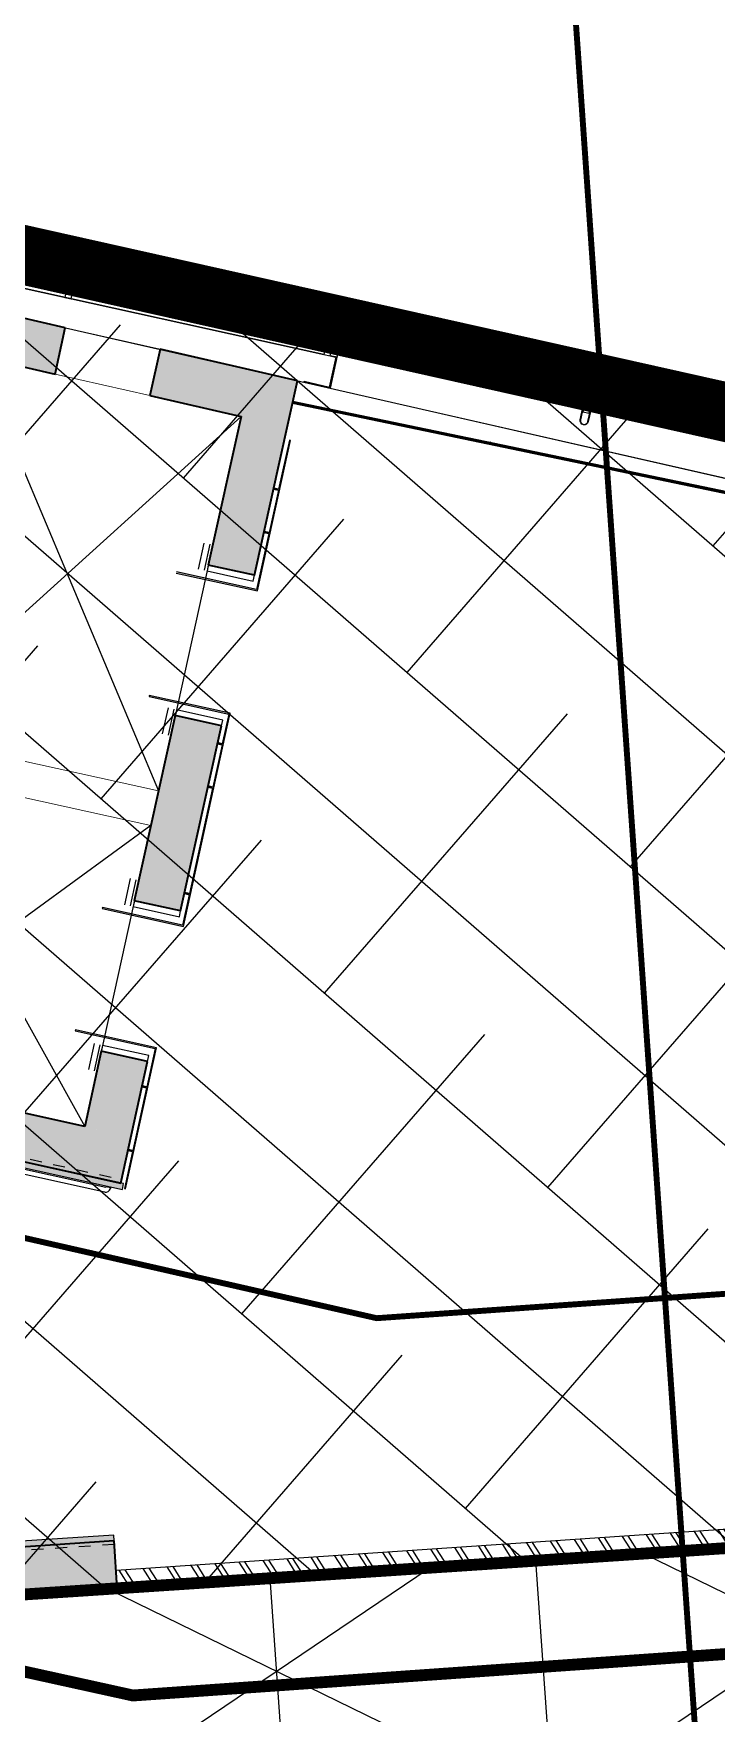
# Model space of a CAD drawing. Header units: millimetres. Extents: x 50357 to 985146, y 723188 to 1803594.
# Drawn here: x 834532.68 to 834538.44, y 818141.46 to 818155.63 of the extents above; entities that cross this region are included whole.
import ezdxf
from ezdxf.xclip import XClip

# ---------------------------------------------------------------- set-up
doc = ezdxf.new("R2010")
doc.units = ezdxf.units.MM
doc.header["$LTSCALE"] = 3
doc.header["$MEASUREMENT"] = 0
for name, pattern in [('DASHED', [19.05, 12.7, -6.35]), ('DASHED2', [0.375, 0.25, -0.125]), ('DIVIDE', [1.25, 0.5, -0.25, 0, -0.25, 0, -0.25]), ('Grid Line', [22.225, 12.7, -3.175, 3.175, -3.175]), ('XXASB-PIW-ARC-DWG-1012-MWP-XXXX-WS3-XC$0$XXXXX-PIW-P-ASB_P34_DECK_ARC-XXX$0$Member Hidden', [4.5, 2.5, -2])]:
    doc.linetypes.add(name, pattern=pattern)
doc.layers.add('-Excluded area line', color=7, linetype='DASHED2', lineweight=40)
for name, color, linetype in [('-Section line', 7, 'Continuous'), ('00-TITLEBOX', 7, 'Continuous'), ('00_Xref', 7, 'Continuous')]:
    doc.layers.add(name, color=color, linetype=linetype)
for name, color, linetype, lineweight, true_color in [('-Surrender Hatch in Pink', 7, 'Continuous', 40, 0xffc2c2), ('-Surrender line', 7, 'Continuous', 40, 0xff7575), ('XXASB-PIW-ARC-DWG-1012-MWP-XXXX-WS3-XC$0$XXXXX-PIW-P-ASB_P34_DECK_ARC-XXX$0$ADS060', 7, 'Continuous', 25, 0x6e6e6e), ('XXASB-PIW-ARC-DWG-1012-MWP-XXXX-WS3-XC$0$XXXXX-PIW-P-ASB_P34_DECK_ARC-XXX$0$ADS230_O', 7, 'Continuous', 25, 0x6e6e6e), ('XXASB-PIW-ARC-DWG-1012-MWP-XXXX-WS3-XC$0$XXXXX-PIW-P-ASB_P34_DECK_ARC-XXX$0$ADS280__', 7, 'Continuous', 13, 0x6e6e6e), ('XXASB-PIW-ARC-DWG-1012-MWP-XXXX-WS3-XC$0$XXXXX-PIW-P-ASB_P34_DECK_ARC-XXX$0$ADS280_BConcrete', 7, 'Continuous', 13, 0x6e6e6e), ('XXASB-PIW-ARC-DWG-1012-MWP-XXXX-WS3-XC$0$XXXXX-PIW-P-ASB_P34_DECK_ARC-XXX$0$ADS280_S', 7, 'Continuous', 35, 0x6e6e6e), ('XXASB-PIW-ARC-DWG-1012-MWP-XXXX-WS3-XC$0$XXXXX-PIW-P-ASB_P34_DECK_ARC-XXX$0$I-WALL', 7, 'Continuous', 25, 0x6e6e6e)]:
    doc.layers.add(name, color=color, linetype=linetype, lineweight=lineweight, true_color=true_color)
for name, color, linetype, true_color in [('WKD071__', 7, 'Continuous', 0x6e6e6e), ('XXASB-PIW-ARC-DWG-1012-MWP-XXXX-WS3-XC$0$XXXXX-PIW-P-ASB_P34_DECK_ARC-XXX$0$A-ALUM_CLADD', 7, 'Continuous', 0x6e6e6e), ('XXASB-PIW-ARC-DWG-1012-MWP-XXXX-WS3-XC$0$XXXXX-PIW-P-ASB_P34_DECK_ARC-XXX$0$A-ALUM_CLADD_S', 7, 'Continuous', 0x6e6e6e), ('XXASB-PIW-ARC-DWG-1012-MWP-XXXX-WS3-XC$0$XXXXX-PIW-P-ASB_P34_DECK_ARC-XXX$0$A-FLOR-HRAL', 7, 'Continuous', 0x6e6e6e), ('XXASB-PIW-ARC-DWG-1012-MWP-XXXX-WS3-XC$0$XXXXX-PIW-P-ASB_P34_DECK_ARC-XXX$0$A-GENM', 7, 'Continuous', 0x6e6e6e), ('XXASB-PIW-ARC-DWG-1012-MWP-XXXX-WS3-XC$0$XXXXX-PIW-P-ASB_P34_DECK_ARC-XXX$0$A-WALL', 7, 'Continuous', 0x6e6e6e), ('XXASB-PIW-ARC-DWG-1012-MWP-XXXX-WS3-XC$0$XXXXX-PIW-P-ASB_P34_DECK_ARC-XXX$0$ADS060_1', 7, 'Continuous', 0x6e6e6e), ('XXASB-PIW-ARC-DWG-1012-MWP-XXXX-WS3-XC$0$XXXXX-PIW-P-ASB_P34_DECK_ARC-XXX$0$ADS280_R', 7, 'XXASB-PIW-ARC-DWG-1012-MWP-XXXX-WS3-XC$0$XXXXX-PIW-P-ASB_P34_DECK_ARC-XXX$0$Member Hidden', 0x6e6e6e)]:
    doc.layers.add(name, color=color, linetype=linetype, true_color=true_color)

# ---------------------------------------------------------------- blocks, each defined once
blk = doc.blocks.new('x-baseplan')
blk.add_lwpolyline([(834550.55, 818213.81), (834557.171, 818119.106), (834549.739, 818118.586), (834547.98, 818143.75), (834547.581, 818143.722), (834547.541, 818144.296), (834539.964, 818143.766), (834540.021, 818142.96), (834532.454, 818142.451), (834523.973, 818144.32), (834526.254, 818154.672), (834539.411, 818151.675), (834539.646, 818148.322), (834547.222, 818148.851), (834547.183, 818149.408), (834547.582, 818149.436), (834542.996, 818215.041), (834543.221, 818215.057), (834550.326, 818213.794), (834550.55, 818213.81)])
blk = doc.blocks.new('XXASB-PIW-ARC-DWG-1012-MWP-XXXX-WS3-XC$0$XXXXX-PIW-P-ASB_P34_DECK_ARC-XXX$0$LFT_door_para - Lift Door 2200H x 1100W CLEAR-2646284-P34 STAIR AND LIFT TOWER AT BRIDGE DECK LEVEL')
at = {"layer": 'XXASB-PIW-ARC-DWG-1012-MWP-XXXX-WS3-XC$0$XXXXX-PIW-P-ASB_P34_DECK_ARC-XXX$0$A-GENM'}
for p, q in [((-446, 200), (-446, -200)), ((-396, 200), (-446, 200)), ((-396, -200), (-396, 200)), ((854, 200), (804, 200)), ((804, 200), (804, -200)), ((854, -200), (854, 200)), ((-621, -200), (1029, -200)), ((-396, -223), (-621, -223)), ((-396, -273), (-621, -273)), ((-446, -200), (-396, -200)), ((804, -200), (854, -200)), ((804, -223), (1029, -223)), ((804, -273), (1029, -273))]:
    blk.add_line(p, q, dxfattribs=at)
blk = doc.blocks.new('XXASB-PIW-ARC-DWG-1012-MWP-XXXX-WS3-XC$0$XXXXX-PIW-P-ASB_P34_DECK_ARC-XXX$0$Railing - Sabco_Joint-V1-P34 STAIR AND LIFT TOWER AT BRIDGE DECK LEVEL')
at = {"layer": 'XXASB-PIW-ARC-DWG-1012-MWP-XXXX-WS3-XC$0$XXXXX-PIW-P-ASB_P34_DECK_ARC-XXX$0$A-FLOR-HRAL'}
for p, q in [((-9, 0), (-8, 0)), ((-9, 0), (-9, -1)), ((-8, 0), (-2, 0)), ((-8, -1), (-8, 0)), ((-1, -1), (-1, 0)), ((1, 0), (8, 0)), ((1, 0), (1, -1)), ((8, 0), (9, 0)), ((8, 0), (8, -1)), ((9, 0), (9, -1)), ((-8, -1), (-9, -1)), ((-2, -1), (-8, -1)), ((8, -1), (1, -1)), ((9, -1), (8, -1))]:
    blk.add_line(p, q, dxfattribs=at)
blk = doc.blocks.new('XXASB-PIW-ARC-DWG-1012-MWP-XXXX-WS3-XC$0$XXXXX-PIW-P-ASB_P34_DECK_ARC-XXX$0$Railing - Railing-2740873-P34 STAIR AND LIFT TOWER AT BRIDGE DECK LEVEL')
at = {"layer": 'XXASB-PIW-ARC-DWG-1012-MWP-XXXX-WS3-XC$0$XXXXX-PIW-P-ASB_P34_DECK_ARC-XXX$0$A-FLOR-HRAL'}
for p, q in [((-686505, 107937), (-682577, 106839)), ((-686505, 107936), (-682577, 106838)), ((-686503, 107946), (-682574, 106848)), ((-686503, 107946), (-682574, 106848)), ((-686503, 107943), (-682575, 106845)), ((-686503, 107943), (-682575, 106845)), ((-686501, 107952), (-682572, 106854)), ((-686500, 107953), (-682572, 106855)), ((-682575, 106845), (-682577, 106839)), ((-682577, 106839), (-682577, 106838)), ((-682574, 106848), (-682575, 106845)), ((-682572, 106854), (-682574, 106848)), ((-682572, 106855), (-682572, 106854))]:
    blk.add_line(p, q, dxfattribs=at)
at = {"rotation": 254.378845883728}
for p in [(-686016, 107809), (-684860, 107486), (-683705, 107162)]:
    blk.add_blockref('XXASB-PIW-ARC-DWG-1012-MWP-XXXX-WS3-XC$0$XXXXX-PIW-P-ASB_P34_DECK_ARC-XXX$0$Railing - Sabco_Joint-V1-P34 STAIR AND LIFT TOWER AT BRIDGE DECK LEVEL', p, dxfattribs=at)
blk = doc.blocks.new('XXASB-PIW-ARC-DWG-1012-MWP-XXXX-WS3-XC$0$XXXXX-PIW-P-ASB_P34_DECK_ARC-XXX$0$A$C28FF3B3D')
at = {"layer": 'XXASB-PIW-ARC-DWG-1012-MWP-XXXX-WS3-XC$0$XXXXX-PIW-P-ASB_P34_DECK_ARC-XXX$0$A-ALUM_CLADD'}
for p, q in [((304, -11553), (304, -11556)), ((304, -11620), (304, -11623)), ((304, -11833), (304, -11836)), ((304, -11900), (304, -11903)), ((304, -12113), (304, -12116))]:
    blk.add_line(p, q, dxfattribs=at)
at = {"layer": 'XXASB-PIW-ARC-DWG-1012-MWP-XXXX-WS3-XC$0$XXXXX-PIW-P-ASB_P34_DECK_ARC-XXX$0$A-ALUM_CLADD', "flags": 128}
for points in [[(304, -6516), (293, -6516, -1), (293, -6440), (320, -6440, 1), (320, -6376), (293, -6376, -1), (293, -6300), (304, -6300), (304, -6303), (293, -6303, 1), (293, -6373), (320, -6373, -1), (320, -6443), (293, -6443, 1), (293, -6513), (304, -6513)], [(307, -6516), (520, -6516, -1), (520, -6580), (307, -6580), (307, -6583), (520, -6583, 1), (520, -6513), (307, -6513)], [(304, -6796), (293, -6796, -1), (293, -6720), (320, -6720, 1), (320, -6656), (293, -6656, -1), (293, -6580), (304, -6580), (304, -6583), (293, -6583, 1), (293, -6653), (320, -6653, -1), (320, -6723), (293, -6723, 1), (293, -6793), (304, -6793)], [(307, -6796), (520, -6796, -1), (520, -6860), (307, -6860), (307, -6863), (520, -6863, 1), (520, -6793), (307, -6793)], [(304, -7076), (293, -7076, -1), (293, -7000), (320, -7000, 1), (320, -6936), (293, -6936, -1), (293, -6860), (304, -6860), (304, -6863), (293, -6863, 1), (293, -6933), (320, -6933, -1), (320, -7003), (293, -7003, 1), (293, -7073), (304, -7073)], [(307, -7076), (520, -7076, -1), (520, -7140), (307, -7140), (307, -7143), (520, -7143, 1), (520, -7073), (307, -7073)], [(304, -7356), (293, -7356, -1), (293, -7280), (320, -7280, 1), (320, -7216), (293, -7216, -1), (293, -7140), (304, -7140), (304, -7143), (293, -7143, 1), (293, -7213), (320, -7213, -1), (320, -7283), (293, -7283, 1), (293, -7353), (304, -7353)], [(307, -7356), (520, -7356, -1), (520, -7420), (307, -7420), (307, -7423), (520, -7423, 1), (520, -7353), (307, -7353)], [(304, -7636), (293, -7636, -1), (293, -7560), (320, -7560, 1), (320, -7496), (293, -7496, -1), (293, -7420), (304, -7420), (304, -7423), (293, -7423, 1), (293, -7493), (320, -7493, -1), (320, -7563), (293, -7563, 1), (293, -7633), (304, -7633)], [(307, -7636), (520, -7636, -1), (520, -7700), (307, -7700), (307, -7703), (520, -7703, 1), (520, -7633), (307, -7633)], [(304, -7916), (293, -7916, -1), (293, -7840), (320, -7840, 1), (320, -7776), (293, -7776, -1), (293, -7700), (304, -7700), (304, -7703), (293, -7703, 1), (293, -7773), (320, -7773, -1), (320, -7843), (293, -7843, 1), (293, -7913), (304, -7913)], [(307, -7916), (520, -7916, -1), (520, -7980), (307, -7980), (307, -7983), (520, -7983, 1), (520, -7913), (307, -7913)], [(304, -8196), (293, -8196, -1), (293, -8120), (320, -8120, 1), (320, -8056), (293, -8056, -1), (293, -7980), (304, -7980), (304, -7983), (293, -7983, 1), (293, -8053), (320, -8053, -1), (320, -8123), (293, -8123, 1), (293, -8193), (304, -8193)], [(307, -8196), (520, -8196, -1), (520, -8260), (307, -8260), (307, -8263), (520, -8263, 1), (520, -8193), (307, -8193)], [(304, -8476), (293, -8476, -1), (293, -8400), (320, -8400, 1), (320, -8336), (293, -8336, -1), (293, -8260), (304, -8260), (304, -8263), (293, -8263, 1), (293, -8333), (320, -8333, -1), (320, -8403), (293, -8403, 1), (293, -8473), (304, -8473)], [(307, -8476), (520, -8476, -1), (520, -8540), (307, -8540), (307, -8543), (520, -8543, 1), (520, -8473), (307, -8473)], [(304, -8756), (293, -8756, -1), (293, -8680), (320, -8680, 1), (320, -8616), (293, -8616, -1), (293, -8540), (304, -8540), (304, -8543), (293, -8543, 1), (293, -8613), (320, -8613, -1), (320, -8683), (293, -8683, 1), (293, -8753), (304, -8753)], [(307, -8756), (520, -8756, -1), (520, -8820), (307, -8820), (307, -8823), (520, -8823, 1), (520, -8753), (307, -8753)], [(304, -9036), (293, -9036, -1), (293, -8960), (320, -8960, 1), (320, -8896), (293, -8896, -1), (293, -8820), (304, -8820), (304, -8823), (293, -8823, 1), (293, -8893), (320, -8893, -1), (320, -8963), (293, -8963, 1), (293, -9033), (304, -9033)], [(307, -9036), (520, -9036, -1), (520, -9100), (307, -9100), (307, -9103), (520, -9103, 1), (520, -9033), (307, -9033)], [(304, -9316), (293, -9316, -1), (293, -9240), (320, -9240, 1), (320, -9176), (293, -9176, -1), (293, -9100), (304, -9100), (304, -9103), (293, -9103, 1), (293, -9173), (320, -9173, -1), (320, -9243), (293, -9243, 1), (293, -9313), (304, -9313)], [(307, -9316), (520, -9316, -1), (520, -9380), (307, -9380), (307, -9383), (520, -9383, 1), (520, -9313), (307, -9313)], [(304, -9596), (293, -9596, -1), (293, -9520), (320, -9520, 1), (320, -9456), (293, -9456, -1), (293, -9380), (304, -9380), (304, -9383), (293, -9383, 1), (293, -9453), (320, -9453, -1), (320, -9523), (293, -9523, 1), (293, -9593), (304, -9593)], [(307, -9596), (520, -9596, -1), (520, -9660), (307, -9660), (307, -9663), (520, -9663, 1), (520, -9593), (307, -9593)], [(304, -9876), (293, -9876, -1), (293, -9800), (320, -9800, 1), (320, -9736), (293, -9736, -1), (293, -9660), (304, -9660), (304, -9663), (293, -9663, 1), (293, -9733), (320, -9733, -1), (320, -9803), (293, -9803, 1), (293, -9873), (304, -9873)], [(307, -9876), (520, -9876, -1), (520, -9940), (307, -9940), (307, -9943), (520, -9943, 1), (520, -9873), (307, -9873)], [(304, -10156), (293, -10156, -1), (293, -10080), (320, -10080, 1), (320, -10016), (293, -10016, -1), (293, -9940), (304, -9940), (304, -9943), (293, -9943, 1), (293, -10013), (320, -10013, -1), (320, -10083), (293, -10083, 1), (293, -10153), (304, -10153)], [(307, -10156), (520, -10156, -1), (520, -10220), (307, -10220), (307, -10223), (520, -10223, 1), (520, -10153), (307, -10153)], [(304, -10436), (293, -10436, -1), (293, -10360), (320, -10360, 1), (320, -10296), (293, -10296, -1), (293, -10220), (304, -10220), (304, -10223), (293, -10223, 1), (293, -10293), (320, -10293, -1), (320, -10363), (293, -10363, 1), (293, -10433), (304, -10433)], [(307, -10436), (520, -10436, -1), (520, -10500), (307, -10500), (307, -10503), (520, -10503, 1), (520, -10433), (307, -10433)], [(304, -10716), (293, -10716, -1), (293, -10640), (320, -10640, 1), (320, -10576), (293, -10576, -1), (293, -10500), (304, -10500), (304, -10503), (293, -10503, 1), (293, -10573), (320, -10573, -1), (320, -10643), (293, -10643, 1), (293, -10713), (304, -10713)], [(307, -10716), (520, -10716, -1), (520, -10780), (307, -10780), (307, -10783), (520, -10783, 1), (520, -10713), (307, -10713)], [(304, -10996), (293, -10996, -1), (293, -10920), (320, -10920, 1), (320, -10856), (293, -10856, -1), (293, -10780), (304, -10780), (304, -10783), (293, -10783, 1), (293, -10853), (320, -10853, -1), (320, -10923), (293, -10923, 1), (293, -10993), (304, -10993)], [(307, -10996), (520, -10996, -1), (520, -11060), (307, -11060), (307, -11063), (520, -11063, 1), (520, -10993), (307, -10993)], [(304, -11276), (293, -11276, -1), (293, -11200), (320, -11200, 1), (320, -11136), (293, -11136, -1), (293, -11060), (304, -11060), (304, -11063), (293, -11063, 1), (293, -11133), (320, -11133, -1), (320, -11203), (293, -11203, 1), (293, -11273), (304, -11273)], [(275, -11276), (128, -11276, 1), (128, -11340), (275, -11340), (275, -11343), (128, -11343, -1), (128, -11273), (275, -11273)], [(307, -11276), (520, -11276, -1), (520, -11340), (307, -11340), (307, -11343), (520, -11343, 1), (520, -11273), (307, -11273)], [(307, -11556), (520, -11556, -1), (520, -11620), (307, -11620), (307, -11623), (520, -11623, 1), (520, -11553), (307, -11553)], [(307, -11836), (520, -11836, -1), (520, -11900), (307, -11900), (307, -11903), (520, -11903, 1), (520, -11833), (307, -11833)], [(304, -12396), (293, -12396, -1), (293, -12320), (320, -12320, 1), (320, -12256), (293, -12256, -1), (293, -12180), (304, -12180), (304, -12183), (293, -12183, 1), (293, -12253), (320, -12253, -1), (320, -12323), (293, -12323, 1), (293, -12393), (304, -12393)], [(307, -12116), (520, -12116, -1), (520, -12180), (307, -12180), (307, -12183), (520, -12183, 1), (520, -12113), (307, -12113)], [(307, -12396), (520, -12396, -1), (520, -12460), (307, -12460), (307, -12463), (520, -12463, 1), (520, -12393), (307, -12393)]]:
    blk.add_lwpolyline(points, format="xyb", close=True, dxfattribs=at)
for points in [[(304, -11556), (293, -11556, -1), (293, -11480), (320, -11480, 1), (320, -11416), (293, -11416, -1), (293, -11340), (304, -11340), (304, -11343), (293, -11343, 1), (293, -11413), (320, -11413, -1), (320, -11483), (293, -11483, 1), (293, -11553), (304, -11553)], [(304, -11836), (293, -11836, -1), (293, -11760), (320, -11760, 1), (320, -11696), (293, -11696, -1), (293, -11620), (304, -11620)], [(304, -11623), (293, -11623, 1), (293, -11693), (320, -11693, -1), (320, -11763), (293, -11763, 1), (293, -11833), (304, -11833)], [(304, -12116), (293, -12116, -1), (293, -12040), (320, -12040, 1), (320, -11976), (293, -11976, -1), (293, -11900), (304, -11900)], [(304, -11903), (293, -11903, 1), (293, -11973), (320, -11973, -1), (320, -12043), (293, -12043, 1), (293, -12113), (304, -12113)]]:
    blk.add_lwpolyline(points, format="xyb", dxfattribs=at)
at = {"layer": 'XXASB-PIW-ARC-DWG-1012-MWP-XXXX-WS3-XC$0$XXXXX-PIW-P-ASB_P34_DECK_ARC-XXX$0$A-ALUM_CLADD_S'}
for p, q in [((200, 0), (200, -9041)), ((205, 0), (205, -9041)), ((250, 0), (250, -9041)), ((255, 0), (255, -9041)), ((250, -6855), (250, -6801)), ((250, -9095), (250, -9041)), ((200, -9095), (200, -9154)), ((205, -9095), (205, -9154)), ((250, -9095), (250, -9154)), ((255, -9095), (255, -9154)), ((250, -11335), (250, -11281))]:
    blk.add_line(p, q, dxfattribs=at)
at = {"layer": 'XXASB-PIW-ARC-DWG-1012-MWP-XXXX-WS3-XC$0$XXXXX-PIW-P-ASB_P34_DECK_ARC-XXX$0$A-ALUM_CLADD_S', "flags": 128}
for points in [[(255, -6801), (200, -6801), (200, -6855), (255, -6855)], [(375, -6855), (375, -6801), (255, -6801), (255, -6855), (375, -6855), (375, -6855)], [(370, -6850), (260, -6850), (260, -6806), (370, -6806), (370, -6850)], [(255, -9041), (200, -9041), (200, -9095), (255, -9095)], [(375, -9095), (375, -9041), (255, -9041), (255, -9095), (375, -9095), (375, -9095)], [(370, -9090), (260, -9090), (260, -9046), (370, -9046), (370, -9090)], [(255, -11281), (200, -11281), (200, -11335), (255, -11335)], [(375, -11335), (375, -11281), (255, -11281), (255, -11335), (375, -11335), (375, -11335)], [(370, -11330), (260, -11330), (260, -11286), (370, -11286), (370, -11330)]]:
    blk.add_lwpolyline(points, dxfattribs=at)
at = {"layer": 'XXASB-PIW-ARC-DWG-1012-MWP-XXXX-WS3-XC$0$XXXXX-PIW-P-ASB_P34_DECK_ARC-XXX$0$A-ALUM_CLADD_S'}
blk.add_lwpolyline([(255, -9154), (-65, -9154), (-63, -8926), (-55, -8926), (-57, -9146), (200, -9146)], dxfattribs=at)
blk = doc.blocks.new('XXASB-PIW-ARC-DWG-1012-MWP-XXXX-WS3-XC$0$XXXXX-PIW-P-ASB_P34_DECK_ARC-XXX')
at = {"layer": 'XXASB-PIW-ARC-DWG-1012-MWP-XXXX-WS3-XC$0$XXXXX-PIW-P-ASB_P34_DECK_ARC-XXX$0$ADS060'}
for points in [[(834532857, 818152758), (834531794, 818153000), (834531881, 818153391), (834532943, 818153149)], [(834534427, 818152401), (834534042, 818152489), (834533657, 818152576), (834533743, 818152967), (834534513, 818152791)]]:
    blk.add_hatch(color=256, dxfattribs=at).paths.add_polyline_path(points)
at = {"layer": 'XXASB-PIW-ARC-DWG-1012-MWP-XXXX-WS3-XC$0$XXXXX-PIW-P-ASB_P34_DECK_ARC-XXX$0$ADS060', "extrusion": (-1.83526e-18, -8.32916e-18, -1)}
blk.add_hatch(color=256, dxfattribs=at).paths.add_polyline_path([(-834534541, 818151060), (-834534701, 818151786), (-834534703, 818151796), (-834534903, 818152702), (-834534513, 818152791), (-834534150, 818151146)])
at = {"layer": 'XXASB-PIW-ARC-DWG-1012-MWP-XXXX-WS3-XC$0$XXXXX-PIW-P-ASB_P34_DECK_ARC-XXX$0$ADS060'}
for points in [[(834534845, 818152198), (834534835, 818152200), (834534557, 818150939), (834534567, 818150937), (834534832, 818152139)], [(834534744, 818151787), (834534703, 818151796), (834534701, 818151786), (834534742, 818151777)], [(834534664, 818151421), (834534623, 818151430), (834534620, 818151421), (834534662, 818151412)], [(834534567, 818150937), (834533882, 818151088), (834533879, 818151079), (834534565, 818150928)], [(834534326, 818149898), (834533652, 818150046), (834533650, 818150037), (834534324, 818149888)], [(834533951, 818148383), (834534261, 818149790), (834533871, 818149876), (834533526, 818148314), (834533917, 818148228), (834533949, 818148374)], [(834534336, 818149896), (834534326, 818149898), (834533930, 818148098), (834533940, 818148096), (834534306, 818149761)], [(834534269, 818149639), (834534230, 818149648), (834534228, 818149638), (834534267, 818149629)], [(834534187, 818149263), (834534189, 818149273), (834534149, 818149282), (834534147, 818149272)], [(834533991, 818148375), (834533951, 818148383), (834533949, 818148374), (834533989, 818148365)], [(834533932, 818148108), (834533258, 818148256), (834533255, 818148247), (834533930, 818148098)], [(834533704, 818147076), (834533030, 818147225), (834533028, 818147215), (834533702, 818147066)], [(834533592, 818146753), (834533637, 818146958), (834533247, 818147044), (834533107, 818146409), (834533497, 818146323), (834533590, 818146743)], [(834533714, 818147074), (834533704, 818147076), (834533442, 818145885), (834533451, 818145882)], [(834533631, 818146744), (834533592, 818146753), (834533590, 818146743), (834533629, 818146734)], [(834533497, 818146323), (834532335, 818146579), (834532249, 818146188), (834533411, 818145932), (834533474, 818146215)], [(834533513, 818146207), (834533474, 818146215), (834533471, 818146206), (834533510, 818146197)], [(834533382, 818142513), (834533355, 818142912), (834532484, 818142854), (834532454, 818142451), (834533287, 818142507)]]:
    blk.add_hatch(color=256, dxfattribs=at).paths.add_polyline_path(points, flags=0)
h = blk.add_hatch(dxfattribs=at)
h.set_pattern_fill('FP_2', color=256, angle=77.5739, style=0, pattern_type=2)
h.set_pattern_definition([(122.573937, (835227065.08, 818090920.44), (-149.831595, -95.7253), []), (122.573937, (835226879.04, 818090961.43), (-149.831595, -95.7253), [])])
h.paths.add_polyline_path([(834539228, 818142906), (834539217, 818143056), (834533372, 818142663), (834533382, 818142513), (834537105, 818142764)], flags=0)
at = {"layer": 'XXASB-PIW-ARC-DWG-1012-MWP-XXXX-WS3-XC$0$XXXXX-PIW-P-ASB_P34_DECK_ARC-XXX$0$ADS060_1'}
for points in [[(834533436, 818145927), (834530335, 818146610), (834530324, 818146561), (834533425, 818145878)], [(834533355, 818142912), (834533352, 818142962), (834532485, 818142904), (834532482, 818142854)]]:
    blk.add_hatch(color=256, dxfattribs=at).paths.add_polyline_path(points, flags=0)
at = {"layer": 'XXASB-PIW-ARC-DWG-1012-MWP-XXXX-WS3-XC$0$XXXXX-PIW-P-ASB_P34_DECK_ARC-XXX$0$A-FLOR-HRAL'}
for p, q in [((834533276, 818145854), (834527549, 818147117)), ((834533285, 818145894), (834527557, 818147156)), ((834533287, 818145903), (834533285, 818145894)), ((834533287, 818145903), (834533326, 818145895)), ((834533326, 818145895), (834533324, 818145885))]:
    blk.add_line(p, q, dxfattribs=at)
blk.add_arc((834533285, 818145894), 40, 257.5739, 347.5739, dxfattribs=at)
at = {"layer": 'XXASB-PIW-ARC-DWG-1012-MWP-XXXX-WS3-XC$0$XXXXX-PIW-P-ASB_P34_DECK_ARC-XXX$0$A-WALL'}
for p, q in [((834534703, 818151796), (834534701, 818151786)), ((834534230, 818149648), (834534228, 818149638)), ((834534149, 818149282), (834534147, 818149272)), ((834533951, 818148383), (834533949, 818148374)), ((834533592, 818146753), (834533590, 818146743)), ((834533471, 818146206), (834533474, 818146215)), ((834533474, 818146215), (834533471, 818146206))]:
    blk.add_line(p, q, dxfattribs=at)
at = {"layer": 'XXASB-PIW-ARC-DWG-1012-MWP-XXXX-WS3-XC$0$XXXXX-PIW-P-ASB_P34_DECK_ARC-XXX$0$ADS060_1'}
for p, q in [((834530324, 818146561), (834533425, 818145878)), ((834533436, 818145927), (834530384, 818146599)), ((834533425, 818145878), (834533436, 818145927)), ((834532482, 818142854), (834533355, 818142912)), ((834533352, 818142962), (834532485, 818142904)), ((834533355, 818142912), (834533352, 818142962))]:
    blk.add_line(p, q, dxfattribs=at)
at = {"layer": 'XXASB-PIW-ARC-DWG-1012-MWP-XXXX-WS3-XC$0$XXXXX-PIW-P-ASB_P34_DECK_ARC-XXX$0$ADS230_O'}
for p, q in [((834532184, 818152911), (834533731, 818149242)), ((834531485, 818149736), (834534427, 818152401)), ((834531420, 818149443), (834533107, 818146409)), ((834533666, 818148949), (834530861, 818146904))]:
    blk.add_line(p, q, dxfattribs=at)
at = {"layer": 'XXASB-PIW-ARC-DWG-1012-MWP-XXXX-WS3-XC$0$XXXXX-PIW-P-ASB_P34_DECK_ARC-XXX$0$ADS280__'}
blk.add_line((834538902, 818151792), (834534903, 818152702), dxfattribs=at)
for points in [[(834532943, 818153149), (834533743, 818152967)], [(834533657, 818152576), (834532857, 818152758)]]:
    blk.add_lwpolyline(points, dxfattribs=at)
at = {"layer": 'XXASB-PIW-ARC-DWG-1012-MWP-XXXX-WS3-XC$0$XXXXX-PIW-P-ASB_P34_DECK_ARC-XXX$0$ADS280_BConcrete'}
for p, q in [((834533731, 818149242), (834531485, 818149736)), ((834531420, 818149443), (834533666, 818148949))]:
    blk.add_line(p, q, dxfattribs=at)
at = {"layer": 'XXASB-PIW-ARC-DWG-1012-MWP-XXXX-WS3-XC$0$XXXXX-PIW-P-ASB_P34_DECK_ARC-XXX$0$ADS280_R'}
for p, q in [((834532256, 818146218), (834533418, 818145962)), ((834533357, 818142882), (834532482, 818142824))]:
    blk.add_line(p, q, dxfattribs=at)
at = {"layer": 'XXASB-PIW-ARC-DWG-1012-MWP-XXXX-WS3-XC$0$XXXXX-PIW-P-ASB_P34_DECK_ARC-XXX$0$ADS280_S'}
for p, q in [((834532943, 818153149), (834531301, 818153523)), ((834532857, 818152758), (834532943, 818153149)), ((834533743, 818152967), (834533657, 818152576)), ((834534903, 818152702), (834533743, 818152967)), ((834532184, 818152911), (834532857, 818152758)), ((834534541, 818151060), (834534903, 818152702)), ((834533657, 818152576), (834534427, 818152401)), ((834534427, 818152401), (834534150, 818151146)), ((834534541, 818151060), (834534150, 818151146)), ((834533871, 818149876), (834533526, 818148314)), ((834534261, 818149790), (834533871, 818149876)), ((834533917, 818148228), (834534261, 818149790)), ((834533917, 818148228), (834533526, 818148314)), ((834533247, 818147044), (834533107, 818146409)), ((834533637, 818146958), (834533247, 818147044)), ((834533411, 818145932), (834533637, 818146958)), ((834533107, 818146409), (834532335, 818146579)), ((834532249, 818146188), (834533411, 818145932)), ((834533355, 818142912), (834532484, 818142854)), ((834533382, 818142513), (834533355, 818142912)), ((834532454, 818142451), (834533382, 818142513))]:
    blk.add_line(p, q, dxfattribs=at)
at = {"layer": 'XXASB-PIW-ARC-DWG-1012-MWP-XXXX-WS3-XC$0$XXXXX-PIW-P-ASB_P34_DECK_ARC-XXX$0$I-WALL'}
for p, q in [((834534565, 818150928), (834534845, 818152198)), ((834534835, 818152200), (834534744, 818151787)), ((834534845, 818152198), (834534835, 818152200)), ((834534701, 818151786), (834534742, 818151777)), ((834534744, 818151787), (834534703, 818151796)), ((834534742, 818151777), (834534664, 818151421)), ((834534662, 818151412), (834534557, 818150939)), ((834534620, 818151421), (834534662, 818151412)), ((834534664, 818151421), (834534623, 818151430)), ((834533879, 818151079), (834534565, 818150928)), ((834534557, 818150939), (834533882, 818151088)), ((834533652, 818150046), (834533650, 818150037)), ((834533650, 818150037), (834534324, 818149888)), ((834534336, 818149896), (834533652, 818150046)), ((834533940, 818148096), (834534336, 818149896)), ((834534324, 818149888), (834534269, 818149639)), ((834534267, 818149629), (834534189, 818149273)), ((834534228, 818149638), (834534267, 818149629)), ((834534269, 818149639), (834534230, 818149648)), ((834534187, 818149263), (834533991, 818148375)), ((834534147, 818149272), (834534187, 818149263)), ((834534189, 818149273), (834534149, 818149282)), ((834533991, 818148375), (834533951, 818148383)), ((834533258, 818148256), (834533255, 818148247)), ((834533255, 818148247), (834533940, 818148096)), ((834533932, 818148108), (834533258, 818148256)), ((834533989, 818148365), (834533932, 818148108)), ((834533949, 818148374), (834533989, 818148365)), ((834533030, 818147225), (834533028, 818147215)), ((834533028, 818147215), (834533702, 818147066)), ((834533714, 818147074), (834533030, 818147225)), ((834533451, 818145882), (834533714, 818147074)), ((834533702, 818147066), (834533631, 818146744)), ((834533629, 818146734), (834533513, 818146207)), ((834533590, 818146743), (834533629, 818146734)), ((834533631, 818146744), (834533592, 818146753)), ((834533510, 818146197), (834533442, 818145885)), ((834533471, 818146206), (834533510, 818146197)), ((834533513, 818146207), (834533474, 818146215)), ((834533442, 818145885), (834533451, 818145882)), ((834539217, 818143056), (834533372, 818142663)), ((834533382, 818142513), (834539228, 818142906))]:
    blk.add_line(p, q, dxfattribs=at)
at = {"layer": 'XXASB-PIW-ARC-DWG-1012-MWP-XXXX-WS3-XC$0$XXXXX-PIW-P-ASB_P34_DECK_ARC-XXX$0$A-ALUM_CLADD', "rotation": 77.57393732135162}
blk.add_blockref('XXASB-PIW-ARC-DWG-1012-MWP-XXXX-WS3-XC$0$XXXXX-PIW-P-ASB_P34_DECK_ARC-XXX$0$A$C28FF3B3D', (834526254, 818154672), dxfattribs=at)
blk.add_blockref('XXASB-PIW-ARC-DWG-1012-MWP-XXXX-WS3-XC$0$XXXXX-PIW-P-ASB_P34_DECK_ARC-XXX$0$A$C28FF3B3D', (834526254, 818154672), dxfattribs=at)
at = {"layer": 'XXASB-PIW-ARC-DWG-1012-MWP-XXXX-WS3-XC$0$XXXXX-PIW-P-ASB_P34_DECK_ARC-XXX$0$A-FLOR-HRAL', "rotation": 3.850457068375146}
blk.add_blockref('XXASB-PIW-ARC-DWG-1012-MWP-XXXX-WS3-XC$0$XXXXX-PIW-P-ASB_P34_DECK_ARC-XXX$0$Railing - Railing-2740873-P34 STAIR AND LIFT TOWER AT BRIDGE DECK LEVEL', (835227065, 818090920), dxfattribs=at)
at = {"layer": 'XXASB-PIW-ARC-DWG-1012-MWP-XXXX-WS3-XC$0$XXXXX-PIW-P-ASB_P34_DECK_ARC-XXX$0$A-GENM', "rotation": 257.5739373140748}
for p in [(834534250, 818150667), (834533626, 818147835)]:
    blk.add_blockref('XXASB-PIW-ARC-DWG-1012-MWP-XXXX-WS3-XC$0$XXXXX-PIW-P-ASB_P34_DECK_ARC-XXX$0$LFT_door_para - Lift Door 2200H x 1100W CLEAR-2646284-P34 STAIR AND LIFT TOWER AT BRIDGE DECK LEVEL', p, dxfattribs=at)
blk = doc.blocks.new('XXASB-PIW-ARC-DWG-1012-MWP-XXXX-WS3-XC')
blk.add_blockref('XXASB-PIW-ARC-DWG-1012-MWP-XXXX-WS3-XC$0$XXXXX-PIW-P-ASB_P34_DECK_ARC-XXX', (0, 0))

msp = doc.modelspace()

# ---------------------------------------------------------------- hatches: boundary and pattern name
at = {"layer": '-Excluded area line'}
h = msp.add_hatch(dxfattribs=at)
h.set_pattern_fill('ANSI31', color=256)
h.set_pattern_definition([(45, (0, -1e-20), (-0.088388347648, 0.088388347648), [])])
edge = h.paths.add_edge_path(flags=0)
edge.add_arc((834576.0018, 818046.0853), 0.5122, 0, 360)
edge = h.paths.add_edge_path(flags=17)
edge.add_line((834509.6545, 817903.2275), (834493.6514, 818132.2001))
edge.add_line((834493.6514, 818132.2001), (834495.2223, 818132.3099))
edge.add_line((834495.2223, 818132.3099), (834492.4442, 818172.006))
edge.add_line((834492.4442, 818172.006), (834490.7844, 818173.101))
edge.add_line((834490.7844, 818173.101), (834489.6765, 818188.9415))
edge.add_line((834489.6765, 818188.9415), (834489.6774, 818188.9421))
edge.add_arc((834477.0466, 818171.6149), 21.4422, 53.90525, 53.90955, ccw=False)
edge.add_line((834489.6787, 818188.9412), (834492.8109, 818186.3755))
edge.add_line((834492.8109, 818186.3755), (834497.7494, 818181.813))
edge.add_arc((834561.6075, 818267.2782), 106.6872, 233.233545, 261.758005)
edge.add_line((834546.3134, 818161.6929), (834554.1557, 818160.6631))
edge.add_line((834554.1557, 818160.6631), (834570.5637, 818158.5084))
edge.add_line((834570.5637, 818158.5084), (834605.9636, 818157.5669))
edge.add_line((834605.9636, 818157.5669), (834605.9639, 818157.5666))
edge.add_line((834605.9639, 818157.5666), (834605.9667, 818157.5668))
edge.add_line((834605.9667, 818157.5668), (834630.1531, 818158.3824))
edge.add_line((834630.1531, 818158.3824), (834633.0978, 818158.5888))
edge.add_line((834633.0978, 818158.5888), (834636.8138, 818105.5105))
edge.add_line((834636.8138, 818105.5105), (834642.7992, 818105.9295))
edge.add_line((834642.7992, 818105.9295), (834646.2911, 818056.0516))
edge.add_line((834646.2911, 818056.0516), (834640.3051, 818055.6325))
edge.add_line((834640.3051, 818055.6325), (834643.399, 818011.4407))
edge.add_line((834643.399, 818011.4407), (834641.1551, 818011.2836))
edge.add_line((834641.1551, 818011.2836), (834643.4009, 817979.1978))
edge.add_line((834643.4009, 817979.1978), (834644.173, 817967.859))
edge.add_line((834644.173, 817967.859), (834644.8988, 817967.9097))
edge.add_line((834644.8988, 817967.9097), (834645.6245, 817967.9604))
edge.add_line((834645.6245, 817967.9604), (834648.1218, 817931.8786))
edge.add_line((834648.1218, 817931.8786), (834646.7337, 817931.6033))
edge.add_line((834646.7337, 817931.6033), (834552.2507, 817919.4891))
edge.add_line((834552.2507, 817919.4891), (834509.6545, 817903.2275))
edge = h.paths.add_edge_path(flags=0)
edge.add_arc((834576.0018, 818046.0853), 0.5122, 0, 360)
h.paths.add_polyline_path([(834583.1485, 817943.8543), (834576.0018, 818046.0853), (834503.6783, 818041.0294), (834511.7505, 817925.5589), (834547.4409, 817939.3012)], flags=0)
h.paths.add_polyline_path([(834576.0018, 818046.0853), (834503.6783, 818041.0294), (834511.7505, 817925.5589), (834547.4409, 817939.3012), (834583.1485, 817943.8543)], flags=0)
h.paths.add_polyline_path([(834576.6662, 818044.0156), (834589.1533, 818044.8886), (834588.9683, 818047.5356), (834576.4812, 818046.6627)], flags=8)
h.paths.add_polyline_path([(834616.9632, 817995.7728), (834587.3341, 817993.7015), (834583.9069, 818042.7253), (834613.536, 818044.7966)], flags=0)
edge = h.paths.add_edge_path(flags=17)
edge.add_line((834509.6545, 817903.2275), (834493.6514, 818132.2001))
edge.add_line((834493.6514, 818132.2001), (834495.2223, 818132.3099))
edge.add_line((834495.2223, 818132.3099), (834492.4442, 818172.006))
edge.add_line((834492.4442, 818172.006), (834490.7844, 818173.101))
edge.add_line((834490.7844, 818173.101), (834489.6765, 818188.9415))
edge.add_line((834489.6765, 818188.9415), (834489.6774, 818188.9421))
edge.add_arc((834477.0466, 818171.6149), 21.4422, 53.90525, 53.90955, ccw=False)
edge.add_line((834489.6787, 818188.9412), (834492.8109, 818186.3755))
edge.add_line((834492.8109, 818186.3755), (834497.7494, 818181.813))
edge.add_arc((834561.6075, 818267.2782), 106.6872, 233.233545, 261.758005)
edge.add_line((834546.3134, 818161.6929), (834554.1557, 818160.6631))
edge.add_line((834554.1557, 818160.6631), (834570.5637, 818158.5084))
edge.add_line((834570.5637, 818158.5084), (834605.9636, 818157.5669))
edge.add_line((834605.9636, 818157.5669), (834605.9639, 818157.5666))
edge.add_line((834605.9639, 818157.5666), (834605.9667, 818157.5668))
edge.add_line((834605.9667, 818157.5668), (834630.1531, 818158.3824))
edge.add_line((834630.1531, 818158.3824), (834633.0978, 818158.5888))
edge.add_line((834633.0978, 818158.5888), (834636.8138, 818105.5105))
edge.add_line((834636.8138, 818105.5105), (834642.7992, 818105.9295))
edge.add_line((834642.7992, 818105.9295), (834646.2911, 818056.0516))
edge.add_line((834646.2911, 818056.0516), (834640.3051, 818055.6325))
edge.add_line((834640.3051, 818055.6325), (834643.399, 818011.4407))
edge.add_line((834643.399, 818011.4407), (834641.1551, 818011.2836))
edge.add_line((834641.1551, 818011.2836), (834643.4009, 817979.1978))
edge.add_line((834643.4009, 817979.1978), (834644.173, 817967.859))
edge.add_line((834644.173, 817967.859), (834644.8988, 817967.9097))
edge.add_line((834644.8988, 817967.9097), (834645.6245, 817967.9604))
edge.add_line((834645.6245, 817967.9604), (834648.1218, 817931.8786))
edge.add_line((834648.1218, 817931.8786), (834646.7337, 817931.6033))
edge.add_line((834646.7337, 817931.6033), (834552.2507, 817919.4891))
edge.add_line((834552.2507, 817919.4891), (834509.6545, 817903.2275))
edge = h.paths.add_edge_path(flags=0)
edge.add_line((834542.9142, 818105.8473), (834540.3821, 818142.0821))
edge.add_line((834540.3821, 818142.0821), (834533.5274, 818141.6208))
edge.add_line((834533.5274, 818141.6208), (834523.2582, 818143.8637))
edge.add_line((834523.2582, 818143.8637), (834525.899, 818155.8488))
edge.add_arc((834558.5896, 818267.564), 116.4, 237.276176, 253.689242, ccw=False)
edge.add_line((834495.6649, 818169.6383), (834500.3325, 818102.8705))
edge.add_line((834500.3325, 818102.8705), (834542.9142, 818105.8473))
h.paths.add_polyline_path([(834566.6351, 818107.5037), (834563.804, 818148.0022), (834606.4619, 818147.2761), (834609.0351, 818110.4697)], flags=0)
h = msp.add_hatch()
h.set_pattern_fill('NET3', color=256, scale=18)
h.set_pattern_definition([(273.999, (834525.5252, 818208.8837), (2.24452, 0.15691), []), (333.999, (834525.5252, 818208.8837), (0.986374, 2.02227), []), (33.999, (834525.5252, 818208.8837), (-1.25815, 1.86536), [])])
edge = h.paths.add_edge_path()
edge.add_arc((834558.4524, 818268.9728), 117.4715, 237.761019, 253.81498)
edge.add_line((834525.7084, 818156.1571), (834525.5327, 818155.3418))
edge.add_line((834525.5327, 818155.3418), (834526.3736, 818155.2143))
edge.add_line((834526.3736, 818155.2143), (834523.9731, 818144.3196))
edge.add_line((834523.9731, 818144.3196), (834532.4541, 818142.4509))
edge.add_line((834532.4541, 818142.4509), (834540.2756, 818142.9709))
edge.add_line((834540.2756, 818142.9709), (834540.6028, 818143.4369))
edge.add_line((834540.6028, 818143.4369), (834541.3562, 818133.2615))
edge.add_line((834541.3562, 818133.2615), (834534.877, 818132.7812))
edge.add_line((834534.877, 818132.7812), (834535.2998, 818127.0768))
edge.add_line((834535.2998, 818127.0768), (834537.449, 818127.2361))
edge.add_line((834537.449, 818127.2361), (834537.5778, 818125.4987))
edge.add_line((834537.5778, 818125.4987), (834541.9073, 818125.8197))
edge.add_line((834541.9073, 818125.8197), (834543.3561, 818106.2519))
edge.add_line((834543.3561, 818106.2519), (834500.4074, 818103.0685))
edge.add_line((834500.4074, 818103.0685), (834498.5058, 818129.4005))
edge.add_line((834498.5058, 818129.4005), (834510.4653, 818130.2871))
edge.add_line((834510.4653, 818130.2871), (834509.9985, 818136.5839))
edge.add_line((834509.9985, 818136.5839), (834498.0452, 818135.6978))
edge.add_line((834498.0452, 818135.6978), (834497.6521, 818141.0009))
edge.add_line((834497.6521, 818141.0009), (834497.9031, 818141.0194))
edge.add_line((834497.9031, 818141.0194), (834495.7871, 818169.6118))
h = msp.add_hatch()
h.set_pattern_fill('ANSI38', color=256, scale=10)
h.set_pattern_definition([(318.9989, (834525.5252, 818208.8837), (0.820092, 0.943371), []), (48.9989, (834525.5252, 818208.8837), (0.696812, 2.706834), [3.125, -1.875])])
edge = h.paths.add_edge_path()
edge.add_line((834539.7435, 818152.2684), (834526.3736, 818155.2143))
edge.add_line((834526.3736, 818155.2143), (834523.9731, 818144.3196))
edge.add_line((834523.9731, 818144.3196), (834532.4541, 818142.4509))
edge.add_line((834532.4541, 818142.4509), (834540.3822, 818142.974))
edge.add_line((834540.3822, 818142.974), (834540.4439, 818142.0922))
edge.add_line((834540.4439, 818142.0922), (834542.5009, 818112.666))
edge.add_line((834542.5009, 818112.666), (834565.1617, 818114.2501))
edge.add_line((834565.1617, 818114.2501), (834563.2872, 818141.0655))
edge.add_line((834563.2872, 818141.0655), (834556.0284, 818141.1832))
edge.add_line((834556.0284, 818141.1832), (834555.3405, 818151.0238))
edge.add_line((834555.3405, 818151.0238), (834562.5993, 818150.9061))
edge.add_line((834562.5993, 818150.9061), (834562.0153, 818159.2601))
edge.add_line((834562.0153, 818159.2601), (834560.518, 818159.716))
edge.add_line((834560.518, 818159.716), (834554.7192, 818160.5625))
edge.add_arc((834570.7126, 818279.8246), 120.3297, 257.639716, 262.362038, ccw=False)
edge.add_line((834544.955, 818162.284), (834538.9467, 818163.4835))
edge.add_line((834538.9467, 818163.4835), (834539.7435, 818152.2684))

# ---------------------------------------------------------------- linework, layer by layer
at = {"layer": '-Excluded area line', "ltscale": 100, "const_width": 0.1, "flags": 128}
msp.add_lwpolyline([(834540.3822, 818142.974), (834539.7435, 818152.2684), (834526.3736, 818155.2143), (834523.9731, 818144.3196), (834532.4541, 818142.4509)], close=True, dxfattribs=at)
at = {"layer": '-Section line', "linetype": 'Grid Line', "ltscale": 2, "const_width": 0.05}
msp.add_lwpolyline([(834536.616, 818164.8489), (834538.2842, 818140.9857)], dxfattribs=at)
at = {"layer": '-Section line', "linetype": 'Grid Line', "ltscale": 2, "const_width": 0.05, "flags": 128}
msp.add_lwpolyline([(834522.6298, 818147.7393), (834535.572, 818144.7914), (834564.9882, 818146.8478)], dxfattribs=at)
at = {"layer": '-Surrender Hatch in Pink'}
for points in [[(834540.4439, 818142.0922), (834533.5144, 818141.6078), (834523.2583, 818143.8644), (834528.1873, 818166.2338)], [(834540.3822, 818142.974), (834532.4541, 818142.4509), (834523.9731, 818144.3196), (834526.3736, 818155.2143), (834539.7435, 818152.2684)]]:
    msp.add_lwpolyline(points, dxfattribs=at)
at = {"layer": '-Surrender line', "linetype": 'DASHED', "const_width": 0.1}
msp.add_lwpolyline([(834538.9467, 818163.4835), (834533.6974, 818164.7909, -0.0152281), (834528.1873, 818166.2338), (834523.2583, 818143.8644), (834533.5144, 818141.6078), (834540.4439, 818142.0922), (834540.3822, 818142.974), (834532.4541, 818142.4509), (834523.9731, 818144.3196), (834526.3736, 818155.2143), (834539.7435, 818152.2684)], format="xyb", close=True, dxfattribs=at)
at = {"layer": '00-TITLEBOX', "color": 96, "linetype": 'DIVIDE', "ltscale": 100, "const_width": 0.5}
msp.add_lwpolyline([(834495.7871, 818169.6118, 0.0701634), (834525.7084, 818156.1571), (834525.5327, 818155.3418), (834539.6292, 818152.1892), (834540.2797, 818143.4138), (834540.6028, 818143.4369), (834541.3562, 818133.2615), (834534.877, 818132.7812), (834535.2998, 818127.0768), (834537.449, 818127.2361), (834537.5778, 818125.4987), (834541.9073, 818125.8197), (834543.3561, 818106.2519), (834500.4074, 818103.0685), (834498.5058, 818129.4005), (834510.4653, 818130.2871), (834509.9985, 818136.5839), (834498.0452, 818135.6978), (834497.6521, 818141.0009), (834497.9031, 818141.0194), (834495.7871, 818169.6118)], format="xyb", dxfattribs=at)

# ---------------------------------------------------------------- block references
at = {"layer": '00_Xref'}
ref = msp.add_blockref('x-baseplan', (0, 0), dxfattribs=at)
XClip(ref).set_block_clipping_path([(834202.4041511728, 818417.7787976696), (834906.6320897909, 818467.0097314056), (834956.0121295976, 817760.6488927433), (834251.7841909796, 817711.4179590072)])
at = {"layer": 'WKD071__', "xscale": 0.001, "yscale": 0.001, "zscale": 0.001}
msp.add_blockref('XXASB-PIW-ARC-DWG-1012-MWP-XXXX-WS3-XC', (0, 0), dxfattribs=at)

doc.saveas('drawing.dxf')
